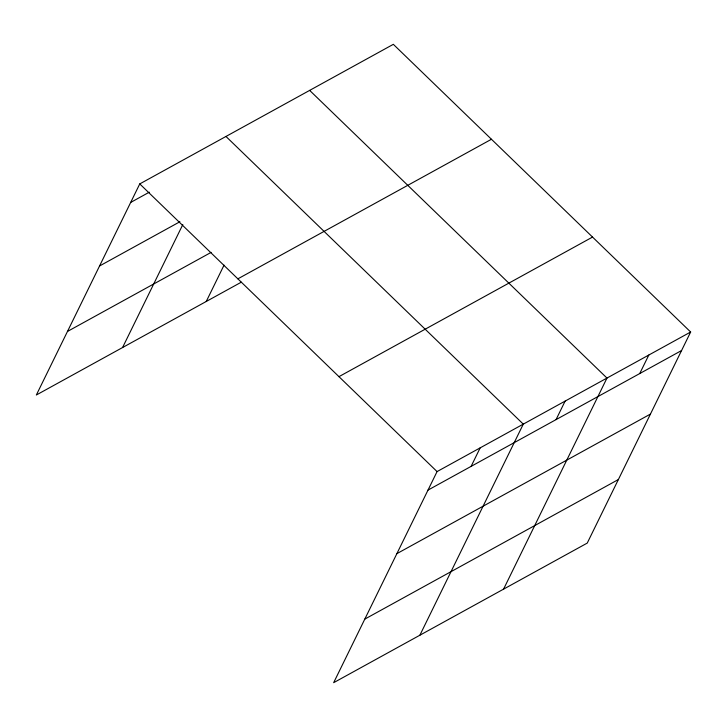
<?xml version="1.0" encoding="UTF-8"?>
<svg xmlns="http://www.w3.org/2000/svg" width="727" height="727" viewBox="0 0 727 727"><rect width="100%" height="100%" fill="white"/><g stroke="black" fill="none" stroke-linecap="round" stroke-linejoin="round"><path stroke-width="1.09" d="M690.65 332.003L437.072 471.587L333.666 682.671L587.243 543.087L690.65 332.003L393.334 44.329L139.757 183.913L36.35 394.997L241.282 282.194M122.572 347.533L182.813 224.561M206.25 301.469L224.034 265.164M471.105 466.38L480.174 447.859M419.879 635.207L523.286 424.132L225.97 136.458M556.055 419.615L565.124 401.104M503.566 589.152L606.972 378.067L309.657 90.393M639.733 373.56L648.811 355.04M130.687 202.433L149.299 192.182M99.554 265.982L179.896 221.753M67.484 331.448L211.112 252.387M237.865 278.85L491.452 139.266M338.955 376.659L592.541 237.075M427.994 490.107L681.581 350.523M396.869 553.656L650.447 414.072M364.79 619.122L618.377 479.538M139.757 183.913L437.072 471.587"/></g></svg>
